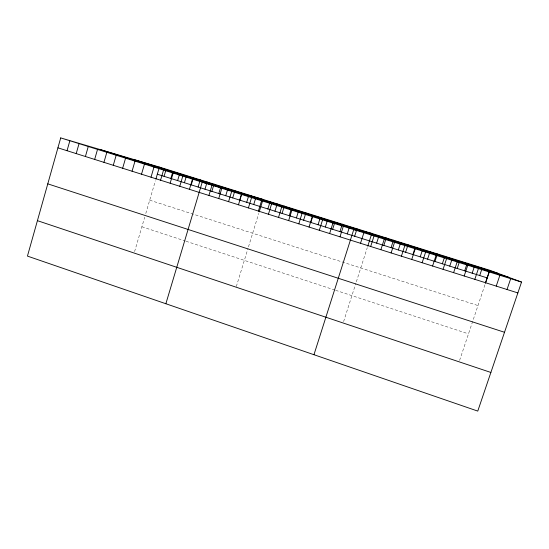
<?xml version="1.0" encoding="UTF-8"?>
<svg xmlns="http://www.w3.org/2000/svg" width="549" height="549" viewBox="0 0 549 549"><rect width="100%" height="100%" fill="white"/><g stroke="black" fill="none" stroke-linecap="round" stroke-linejoin="round"><path stroke-width="0.41" stroke-dasharray="2.75 2.06" d="M134.587 251.627L144.703 217.191M145.787 213.499L155.408 180.724M236.324 286.544L248.038 248.333M248.498 246.824L258.751 213.376M343.592 321.618L355.848 283.353M356.342 281.815L367.274 247.668M459.595 360.412L484.925 284.842M149.692 200.186L477.98 305.56M141.889 226.771L185.308 241.011M186.063 241.258L334.828 290.044M335.638 290.304L468.496 333.867"/><path stroke-width="0.82" d="M60.713 137.902L27.45 256.095L477.767 411.098L521.55 282.069L489.804 270.293L159.416 167.074L60.713 137.902L521.55 282.069M67.04 150.714L69.853 140.764M76.208 153.603L79.035 143.639M85.411 156.506L88.259 146.521M94.661 159.423L97.523 149.417M103.946 162.353L106.829 152.327M113.279 165.297L116.175 155.257M122.647 168.255L125.563 158.194M132.062 171.226L134.992 161.138M141.518 174.205L144.469 164.103M151.016 177.203L153.981 167.081M155.882 179.098L159.416 167.074M160.562 180.216L163.54 170.073M164.062 176.339L165.702 170.773M170.828 178.466L172.475 172.887M170.142 183.236L173.148 173.079M177.615 180.6L179.269 175.014M179.77 186.276L182.79 176.092M184.423 182.735L186.557 175.55M189.446 189.323L192.479 179.125M191.251 184.883L193.399 177.691M198.107 187.037L200.261 179.832M165.867 303.734L202.217 182.172L263.026 199.445L259.203 211.9M204.983 189.199L207.145 181.98M208.922 195.471L211.996 185.233M211.88 191.368L214.048 184.141M218.797 193.543L220.979 186.303M218.728 198.56L221.817 188.3M225.735 195.725L227.931 188.479M228.576 201.668L231.685 191.388M232.701 197.908L234.903 190.654M239.687 200.104L241.409 194.456M238.472 204.791L241.601 194.49M246.7 202.307L248.423 196.652M248.416 207.927L251.559 197.606M253.734 204.523L255.463 198.855M258.401 211.077L261.571 200.742M267.864 208.963L270.108 201.655M268.434 214.24L271.618 203.885M274.967 211.193L277.224 203.878M278.515 217.425L281.719 207.042M282.09 213.431L284.355 206.108M289.241 215.682L291.512 208.346M288.644 220.616L291.869 210.219M296.412 217.932L298.697 210.59M298.814 223.827L302.06 213.403M303.604 220.197L305.903 212.84M309.039 227.053L312.306 216.608M310.823 222.462L312.614 216.731M318.07 224.74L319.916 218.838M319.305 230.292L322.592 219.826M325.337 227.025L327.197 221.117M329.626 233.545L332.927 223.066M332.625 229.317L334.492 223.395M339.941 231.616L342.288 224.205M339.989 236.818L343.317 226.312M347.277 233.922L349.638 226.504M313.959 354.709L353.755 229.578L371.831 233.435M354.647 236.235L357.008 228.803M360.515 243.289L363.932 232.604M367.755 246.158L371.357 234.924M370.671 246.494L374.054 235.926M376.628 243.145L378.549 237.175M380.869 249.713L384.273 239.124M383.84 245.41L386.242 237.937M391.066 247.681L393.482 240.201M391.114 252.945L394.546 242.335M398.32 249.96L400.749 242.473M401.408 256.191L404.86 245.568M405.601 252.252L408.037 244.751M412.903 254.544L414.859 248.532M411.75 259.451L415.222 248.807M420.225 256.843L422.195 250.831M422.14 262.731L425.633 252.066M427.575 259.155L430.045 251.627M432.578 266.025L436.091 255.333M434.952 261.475L437.429 253.933M442.35 263.794L444.834 256.246M443.07 269.333L446.598 258.62M449.768 266.128L451.772 260.082M453.604 272.654L457.159 261.928M457.214 268.468L459.225 262.415M464.687 270.822L467.206 263.239M464.186 275.996L467.762 265.242M472.181 273.176L474.713 265.579M474.823 279.352L478.419 268.578M479.702 275.536L481.741 269.456M485.508 282.721L489.125 271.927M485.446 283.298L489.804 270.293M496.241 286.104L499.885 275.289M507.029 289.508L510.694 278.672M133.524 159.423L497.943 273.313M100.742 149.733L508.443 277.211M157.316 174.218L487.251 277.911M57.92 147.832L517.865 292.926M47.777 183.853L504.51 332.282M37.421 220.664L490.881 372.455"/></g></svg>
